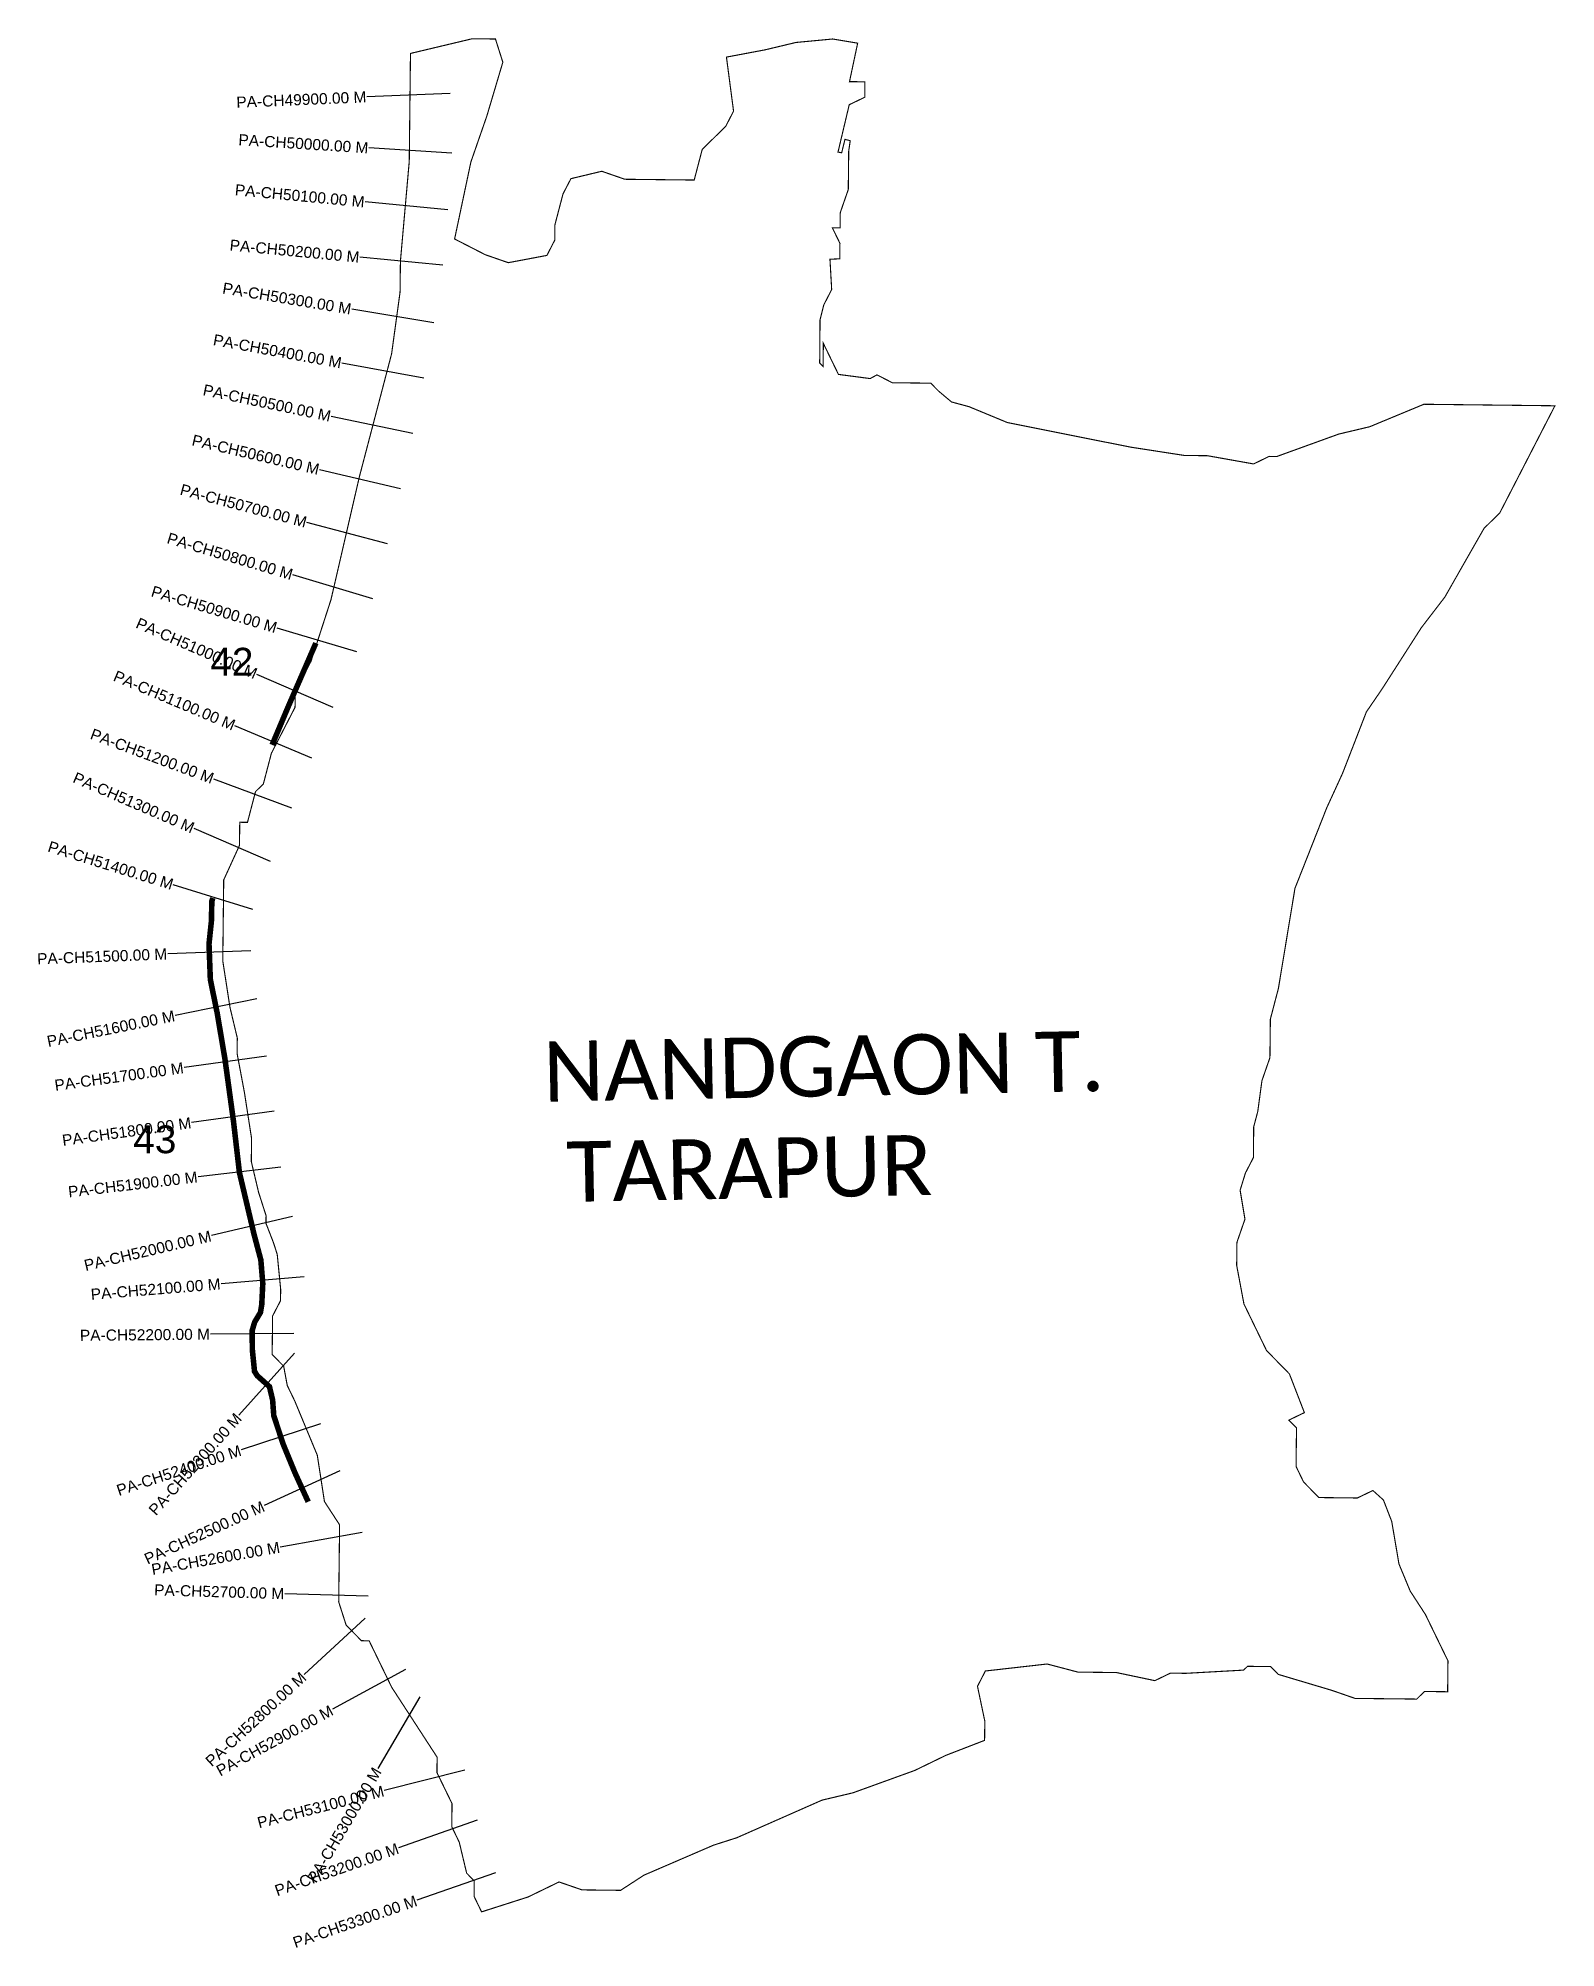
# Model space of a CAD drawing. Header units: metres. Extents: x 257139 to 259873, y 2184681 to 2188121.
import ezdxf
from ezdxf.enums import TextEntityAlignment as Align

# ---------------------------------------------------------------- set-up
doc = ezdxf.new("R2010")
doc.units = ezdxf.units.M
doc.header["$MEASUREMENT"] = 0
for name, color, linetype in [('ARTIFICIALLY PROTECTED', 4, 'Continuous'), ('CS', 134, 'Continuous'), ('CSMark', 6, 'Continuous'), ('VILLAGE NAME', 250, 'Continuous')]:
    doc.layers.add(name, color=color, linetype=linetype)
doc.styles.get("Standard").update_dxf_attribs({"font": 'arial.ttf'})

msp = doc.modelspace()

# ---------------------------------------------------------------- linework, layer by layer
at = {"color": 6, "const_width": 2}
msp.add_lwpolyline([(257809.4, 2188093.8), (257920.8, 2188120.3), (257962.5, 2188119.8), (257975.8, 2188078), (257947, 2187981.1), (257918.2, 2187898.1), (257888.9, 2187759.5), (257944.1, 2187731.2), (257985.6, 2187716.8), (258055.2, 2187729.9), (258069.4, 2187757.5), (258069.7, 2187785.3), (258084.2, 2187840.7), (258098.5, 2187868.2), (258154.1, 2187881.5), (258195.6, 2187867.1), (258320.6, 2187865.7), (258335.1, 2187921.1), (258377.3, 2187962.3), (258391.5, 2187989.9), (258378.7, 2188087.2), (258448.3, 2188100.3), (258504, 2188113.6), (258570, 2188119.8), (258615.1, 2188112.3), (258600.4, 2188043), (258628.2, 2188042.7), (258627.9, 2188014.9), (258599.9, 2188001.4), (258579.7, 2187916.1), (258586.3, 2187914.8), (258592.3, 2187939), (258601.7, 2187936.6), (258599, 2187918.1), (258598.2, 2187848.6), (258583.8, 2187807.1), (258583.5, 2187779.4), (258569.6, 2187779.5), (258583.2, 2187751.6), (258582.9, 2187723.8), (258565.2, 2187723), (258568.3, 2187668.4), (258554.1, 2187640.8), (258547.3, 2187613.6), (258546.7, 2187535.9), (258552.8, 2187529.8), (258553.3, 2187571.4), (258580.5, 2187515.5), (258637.7, 2187508), (258649.9, 2187514.7), (258677.5, 2187500.5), (258746.9, 2187499.7), (258760.6, 2187485.7), (258784.2, 2187465.9), (258815.9, 2187457.3), (258885, 2187428.7), (259106.7, 2187384.5), (259203.7, 2187369.5), (259245.4, 2187369), (259328.5, 2187354.2), (259356.5, 2187367.8), (259370.3, 2187367.6), (259481.9, 2187408), (259537.6, 2187421.2), (259635.3, 2187461.7), (259871.4, 2187459), (259771.9, 2187265.7), (259743.8, 2187238.3), (259672.9, 2187114.1), (259630.6, 2187059), (259595.3, 2187003.9), (259560, 2186948.8), (259531.7, 2186907.4), (259488.8, 2186796.8), (259460.3, 2186734.7), (259403, 2186589.5), (259373.2, 2186409.3), (259358.7, 2186353.9), (259357.9, 2186284.5), (259343.5, 2186243), (259336, 2186187.5), (259328.7, 2186159.9), (259328.1, 2186104.3), (259313.8, 2186076.7), (259304.2, 2186045.6), (259312.9, 2185993.4), (259298.5, 2185951.9), (259298, 2185910.2), (259311.1, 2185840.6), (259351.8, 2185756.8), (259393, 2185714.7), (259420, 2185644.9), (259392, 2185631.4), (259405.8, 2185617.3), (259405, 2185547.9), (259418.5, 2185520), (259446, 2185491.9), (259515.4, 2185491.1), (259543.4, 2185504.6), (259562.4, 2185487.5), (259577.4, 2185448.7), (259590.4, 2185372.2), (259610.7, 2185323.3), (259638, 2185281.3), (259678.7, 2185197.6), (259678.1, 2185142), (259636.4, 2185142.5), (259622.4, 2185128.8), (259511.3, 2185130), (259469.8, 2185144.4), (259372.9, 2185173.3), (259359.2, 2185187.4), (259317.5, 2185187.8), (259310.5, 2185181), (259206.3, 2185175.2), (259178.5, 2185175.5), (259150.6, 2185162), (259115.9, 2185169.3), (259081.3, 2185176.6), (259011.9, 2185177.4), (258956.5, 2185192), (258845.2, 2185179.4), (258831, 2185151.8), (258844.2, 2185089.1), (258843.8, 2185054.4), (258774, 2185027.4), (258718.2, 2185000.3), (258606.6, 2184959.9), (258550.9, 2184946.7), (258397.4, 2184879), (258355.5, 2184865.6), (258230, 2184811.5), (258188, 2184784.2), (258118.5, 2184785), (258077.1, 2184799.3), (258021.2, 2184772.2), (257937.5, 2184745.4), (257924, 2184773.3), (257924.3, 2184801.1), (257910.6, 2184815.2), (257897.3, 2184870.9), (257883.8, 2184898.8), (257884.3, 2184940.4), (257857.1, 2184996.3), (257857.4, 2185024.1), (257775.6, 2185150), (257734.9, 2185233.8), (257721, 2185234), (257693.5, 2185262), (257680.1, 2185303.8), (257681.7, 2185442.7), (257654.4, 2185484.7), (257641.5, 2185568.2), (257600.9, 2185665.9), (257587.4, 2185693.8), (257580.9, 2185728.6), (257560.2, 2185749.6), (257561, 2185819.1), (257575.3, 2185846.7), (257575.5, 2185867.5), (257569.3, 2185930.1), (257562.6, 2185951), (257549.1, 2185985.8), (257549.2, 2185999.8), (257535.8, 2186041.6), (257522.6, 2186097.3), (257523.1, 2186138.9), (257510.1, 2186222.4), (257497, 2186292), (257497.4, 2186319.7), (257484.1, 2186375.5), (257471.2, 2186458.9), (257472.9, 2186604.7), (257501.3, 2186666.9), (257501.8, 2186708.6), (257515.7, 2186708.4), (257530.2, 2186763.8), (257544.3, 2186777.5), (257558.8, 2186832.9), (257601.4, 2186915.7), (257601.8, 2186943.5), (257630.2, 2186998.7), (257666.1, 2187109.4), (257717.3, 2187331), (257775.4, 2187552.6), (257790.6, 2187663.5), (257791.3, 2187719.7), (257807.2, 2187899.4), (257809.4, 2188093.8)], dxfattribs=at)
at = {"layer": 'ARTIFICIALLY PROTECTED', "const_width": 10, "flags": 128}
for points in [[(257638.9, 2187031.4), (257588.6, 2186915.7), (257560.1, 2186848)], [(257453.3, 2186572.2), (257451.5, 2186566.4), (257450.7, 2186530.1), (257446.4, 2186489.5), (257448.8, 2186425.3), (257461.2, 2186364.5), (257475, 2186282.8), (257490.5, 2186169.9), (257501.2, 2186077.5), (257527.5, 2185966.3), (257539.8, 2185920), (257543.3, 2185877.5), (257541.4, 2185839.1), (257539.1, 2185825.4), (257532.8, 2185814.9), (257528.7, 2185808.1), (257524.1, 2185792.6), (257524.5, 2185758), (257528.4, 2185719.2), (257533.3, 2185711.4), (257555.3, 2185691.7), (257561, 2185667.8), (257563.1, 2185639.4), (257579.9, 2185588.4), (257601.3, 2185536.4), (257625.1, 2185484.3)]]:
    msp.add_lwpolyline(points, dxfattribs=at)
at = {"layer": 'CS'}
for p, q in [((257880.7, 2188021.9), (257730.9, 2188015.6)), ((257884.2, 2187914.1), (257734.5, 2187923.6)), ((257877, 2187812), (257727.7, 2187826.2)), ((257867.6, 2187712.5), (257718.3, 2187726.6)), ((257851.5, 2187608.5), (257703.5, 2187633.1)), ((257833.5, 2187508.8), (257686, 2187535.9)), ((257813.4, 2187408.9), (257666.6, 2187439.8)), ((257791.6, 2187309.5), (257645.6, 2187343.8)), ((257767.9, 2187210.2), (257622.9, 2187248.6)), ((257741.3, 2187111.4), (257597.6, 2187154.3)), ((257712.8, 2187015.6), (257569, 2187058.4)), ((257670.2, 2186915.2), (257532.7, 2186975)), ((257631.4, 2186824), (257493.2, 2186882.2)), ((257595.4, 2186734.1), (257454.9, 2186786.5)), ((257557.1, 2186637.7), (257419.4, 2186697.1)), ((257525.4, 2186551.4), (257382.1, 2186595.9)), ((257521.9, 2186477.1), (257372, 2186471.4)), ((257532.5, 2186390.3), (257385.5, 2186360.4)), ((257550.1, 2186287), (257401.5, 2186266.5)), ((257563.7, 2186187.9), (257415.1, 2186167.5)), ((257575.6, 2186087), (257426.6, 2186069.7)), ((257597, 2185998.3), (257451, 2185963.8)), ((257617.6, 2185889.3), (257468.1, 2185877.1)), ((257599.2, 2185787.7), (257449.2, 2185786.3)), ((257600.3, 2185752.1), (257500.3, 2185640.3)), ((257647, 2185624.6), (257504.5, 2185577.7)), ((257682.1, 2185540), (257545.7, 2185477.7)), ((257722.5, 2185428.8), (257574.8, 2185402.8)), ((257732.9, 2185314.3), (257583, 2185318.7)), ((257727.9, 2185274.5), (257617.6, 2185172.8)), ((257800.4, 2185182.1), (257668.7, 2185110.5)), ((257826.4, 2185133), (257750.3, 2185003.7)), ((257907.5, 2185000.9), (257762.1, 2184963.9)), ((257929.7, 2184910.4), (257788.1, 2184860.8)), ((257962.7, 2184815.8), (257821, 2184766.6))]:
    msp.add_line(p, q, dxfattribs=at)

# ---------------------------------------------------------------- texts
at = {"char_height": 50, "attachment_point": 1}
for s, insert in [('42', (257448.7, 2187022.9)), ('43', (257309.9, 2186162.3))]:
    msp.add_mtext_dynamic_manual_height_columns(s, width=84.374, gutter_width=1, heights=[0], dxfattribs=dict(at, insert=insert))
at = {"layer": 'CSMark'}
for s, rotation, p in [('PA-CH49900.00 M', 2.3966, (257729.9, 2188015.6)), ('PA-CH50000.00 M', 356.3573, (257733.5, 2187923.7)), ('PA-CH50100.00 M', 354.588, (257726.7, 2187826.3)), ('PA-CH50200.00 M', 354.588, (257717.3, 2187726.7)), ('PA-CH50300.00 M', 350.5951, (257702.5, 2187633.2)), ('PA-CH50400.00 M', 349.5994, (257685, 2187536.1)), ('PA-CH50500.00 M', 348.1178, (257665.6, 2187440)), ('PA-CH50600.00 M', 346.7692, (257644.6, 2187344.1)), ('PA-CH50700.00 M', 345.1824, (257621.9, 2187248.9)), ('PA-CH50800.00 M', 343.4153, (257596.6, 2187154.5)), ('PA-CH50900.00 M', 343.4153, (257568.1, 2187058.7)), ('PA-CH51000.00 M', 336.5048, (257531.7, 2186975.4)), ('PA-CH51100.00 M', 337.1598, (257492.2, 2186882.6)), ('PA-CH51200.00 M', 339.5573, (257453.9, 2186786.9)), ('PA-CH51300.00 M', 336.6404, (257418.5, 2186697.5)), ('PA-CH51400.00 M', 342.7436, (257381.2, 2186596.2)), ('PA-CH51500.00 M', 2.187, (257371, 2186471.4)), ('PA-CH51600.00 M', 11.5061, (257384.5, 2186360.2)), ('PA-CH51700.00 M', 7.8452, (257400.5, 2186266.4)), ('PA-CH51800.00 M', 7.8452, (257414.2, 2186167.3)), ('PA-CH51900.00 M', 6.6145, (257425.6, 2186069.6)), ('PA-CH52000.00 M', 13.2766, (257450, 2185963.6)), ('PA-CH52100.00 M', 4.6686, (257467.1, 2185877)), ('PA-CH52200.00 M', 0.5332, (257448.2, 2185786.3)), ('PA-CH52300.00 M', 48.1851, (257499.6, 2185639.5)), ('PA-CH52400.00 M', 18.2192, (257503.5, 2185577.4)), ('PA-CH52500.00 M', 24.5382, (257544.8, 2185477.3)), ('PA-CH52600.00 M', 9.9705, (257573.8, 2185402.6)), ('PA-CH52700.00 M', 358.3019, (257582, 2185318.7)), ('PA-CH52800.00 M', 42.7058, (257616.9, 2185172.1)), ('PA-CH52900.00 M', 28.5458, (257667.8, 2185110)), ('PA-CH53000.00 M', 59.5041, (257749.8, 2185002.9)), ('PA-CH53100.00 M', 14.2992, (257761.2, 2184963.6)), ('PA-CH53200.00 M', 19.3149, (257787.2, 2184860.4)), ('PA-CH53300.00 M', 19.143, (257820.1, 2184766.2))]:
    msp.add_text(s, height=20, rotation=rotation, dxfattribs=at).set_placement(p, align=Align.MIDDLE_RIGHT)
at = {"layer": 'VILLAGE NAME', "insert": (258047.4, 2186313.7), "char_height": 108.748, "attachment_point": 1, "rotation": 1.1028}
msp.add_mtext_dynamic_manual_height_columns('{\\fCalibri|b0|i0|c0|p34;NANDGAON T.\\P TARAPUR}', width=1107.342, gutter_width=543.7, heights=[0], dxfattribs=at)

doc.saveas('drawing.dxf')
